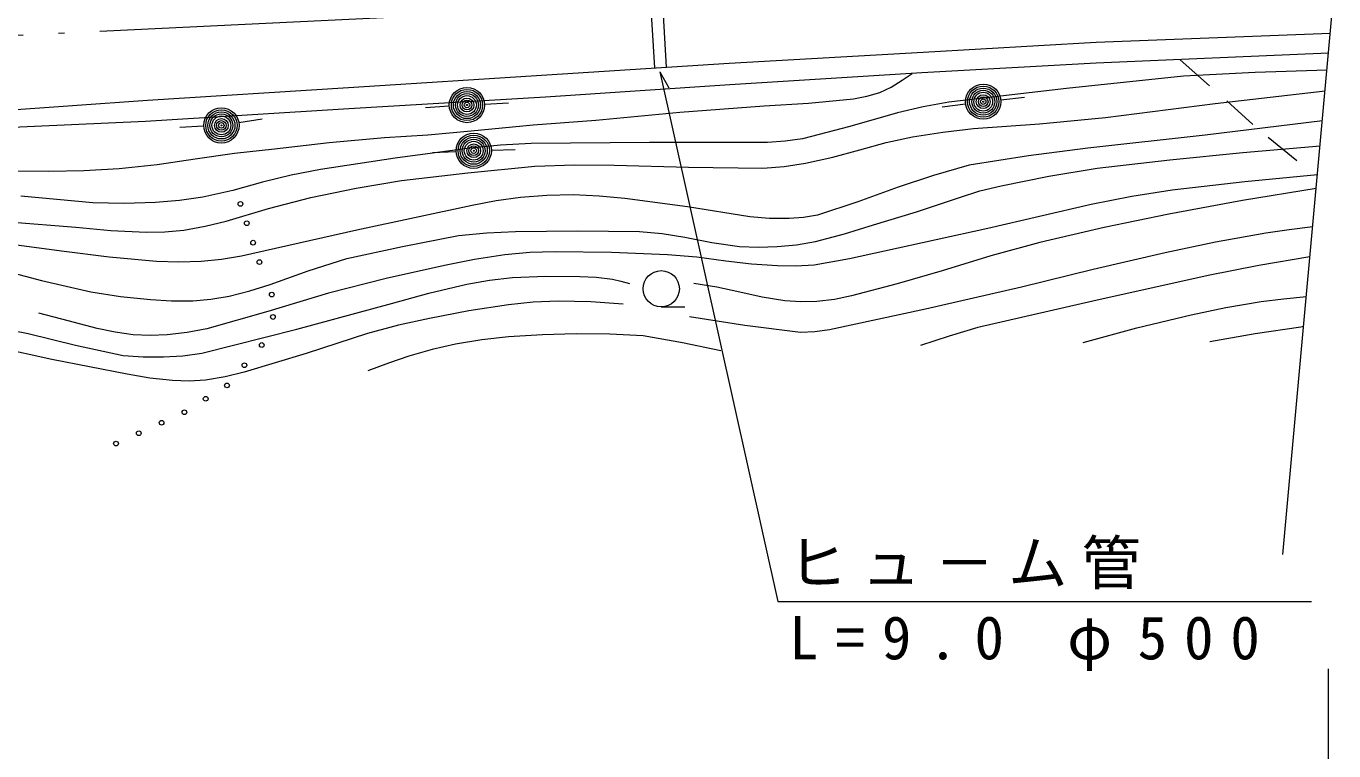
# Model space of a CAD drawing. Units: millimetres, scale not verified. Extents: x 40000 to 680000, y -32072 to 380000.
# Drawn here: x 210780 to 266018, y 254500 to 285128 of the extents above; entities that cross this region are included whole.
import ezdxf

# ---------------------------------------------------------------- set-up
doc = ezdxf.new("R2010")
doc.units = ezdxf.units.MM
doc.header["$LTSCALE"] = 1000
doc.linetypes.add('DASHED', pattern=[7.5, 6, -1.5])
doc.linetypes.add('LONG_DASHED_DOTTED', pattern=[15.25, 12, -1.5, 0.25, -1.5])
doc.layers.add('S-BGD', color=7, linetype='Continuous', lineweight=13)
doc.styles.add('ＭＳ ゴシック', font='')
doc.styles.get('ＭＳ ゴシック').set_extended_font_data('MS Gothic')

msp = doc.modelspace()

# ---------------------------------------------------------------- linework, layer by layer
at = {"layer": 'S-BGD', "linetype": 'DASHED'}
for p, q in [((237330, 283366), (236833, 291779)), ((237829, 283396), (237332, 291808))]:
    msp.add_line(p, q, dxfattribs=at)
at = {"layer": 'S-BGD', "linetype": 'LONG_DASHED_DOTTED'}
msp.add_line((183428, 283449), (265111, 287379), dxfattribs=at)
at = {"layer": 'S-BGD'}
for p, q in [((263860, 262794), (266018, 286431)), ((255976, 284449), (265873, 284833)), ((240474, 283566), (248666, 284032)), ((248666, 284032), (255976, 284449)), ((255981, 283583), (265797, 284007)), ((232778, 283069), (240474, 283566)), ((248616, 283165), (255981, 283583)), ((260771, 282600), (259532, 283703)), ((224393, 282540), (232778, 283069)), ((237553, 283202), (237926, 282516)), ((237553, 283202), (242534, 260810)), ((240500, 282668), (248616, 283165)), ((247318, 282554), (247788, 282840)), ((247788, 282840), (247996, 282981)), ((247996, 282981), (248204, 283125)), ((259665, 283012), (254719, 282489)), ((262699, 283171), (259665, 283012)), ((265730, 283270), (262699, 283171)), ((215912, 281994), (224393, 282540)), ((232718, 282139), (240500, 282668)), ((246295, 282165), (246834, 282329)), ((246834, 282329), (247318, 282554)), ((254719, 282489), (249760, 281910)), ((261006, 281853), (265650, 282400)), ((208618, 281481), (215912, 281994)), ((224408, 281641), (232718, 282139)), ((228652, 281745), (227654, 281681)), ((230149, 281833), (231148, 281886)), ((238387, 281489), (241951, 281758)), ((241951, 281758), (243830, 281876)), ((243830, 281876), (245734, 282058)), ((245734, 282058), (246295, 282165)), ((248669, 281719), (247580, 281468)), ((249760, 281910), (248669, 281719)), ((250465, 281837), (249474, 281706)), ((251954, 282016), (252948, 282123)), ((256367, 281270), (261006, 281853)), ((262592, 280977), (261502, 281968)), ((215825, 281112), (224408, 281641)), ((219767, 281050), (220755, 281206)), ((234841, 281161), (238387, 281489)), ((247580, 281468), (245579, 280886)), ((253585, 281004), (256367, 281270)), ((208638, 280791), (215825, 281112)), ((218277, 280897), (217278, 280848)), ((227744, 280531), (229581, 280704)), ((229581, 280704), (232203, 280962)), ((232203, 280962), (234841, 281161)), ((245579, 280886), (243567, 280364)), ((248226, 280449), (249506, 280653)), ((249506, 280653), (250802, 280799)), ((250802, 280799), (253585, 281004)), ((265534, 281121), (260589, 280522)), ((221263, 279946), (223586, 280212)), ((223586, 280212), (225912, 280419)), ((225912, 280419), (227744, 280531)), ((230823, 280098), (229523, 279965)), ((232115, 280170), (230823, 280098)), ((237109, 280207), (232115, 280170)), ((242100, 280216), (237109, 280207)), ((242838, 280260), (242100, 280216)), ((243567, 280364), (242838, 280260)), ((245997, 279906), (247104, 280207)), ((247104, 280207), (248226, 280449)), ((260589, 280522), (255621, 279971)), ((264450, 279429), (263249, 280420)), ((263800, 279925), (265438, 280070)), ((216315, 279287), (217924, 279526)), ((217924, 279526), (219583, 279765)), ((219583, 279765), (221263, 279946)), ((226365, 279545), (223215, 279065)), ((229523, 279965), (226365, 279545)), ((228936, 279822), (227938, 279767)), ((230435, 279883), (231434, 279910)), ((243698, 279336), (244850, 279591)), ((244850, 279591), (245997, 279906)), ((253117, 279642), (250614, 279252)), ((255621, 279971), (253117, 279642)), ((259087, 279484), (262168, 279783)), ((262168, 279783), (263800, 279925)), ((208400, 279025), (211742, 278993)), ((211742, 278993), (213222, 279021)), ((213222, 279021), (214708, 279109)), ((214708, 279109), (216315, 279287)), ((223215, 279065), (221979, 278826)), ((229442, 278932), (232262, 279205)), ((232262, 279205), (233937, 279262)), ((233937, 279262), (235623, 279259)), ((235623, 279259), (238756, 279163)), ((238756, 279163), (241902, 279128)), ((241902, 279128), (242798, 279201)), ((242798, 279201), (243698, 279336)), ((250614, 279252), (249108, 278816)), ((253981, 278784), (256017, 279126)), ((256017, 279126), (259087, 279484)), ((220758, 278528), (219508, 278189)), ((221979, 278826), (220758, 278528)), ((224720, 278274), (226641, 278599)), ((226641, 278599), (229442, 278932)), ((249108, 278816), (247611, 278319)), ((251960, 278384), (253981, 278784)), ((262252, 278551), (259184, 278203)), ((265325, 278839), (262252, 278551)), ((213595, 277658), (210549, 277936)), ((218242, 277907), (217254, 277762)), ((219508, 278189), (218242, 277907)), ((221013, 277418), (222809, 277890)), ((222809, 277890), (224720, 278274)), ((231662, 277893), (230633, 277752)), ((232778, 277973), (231662, 277893)), ((233888, 277992), (232778, 277973)), ((234986, 277948), (233888, 277992)), ((236064, 277844), (234986, 277948)), ((247611, 278319), (245917, 277700)), ((248395, 277280), (250203, 277886)), ((250203, 277886), (251069, 278163)), ((251069, 278163), (251960, 278384)), ((257478, 277930), (255772, 277597)), ((259184, 278203), (257478, 277930)), ((265273, 278268), (262160, 277754)), ((214920, 277637), (213595, 277658)), ((216248, 277676), (214920, 277637)), ((217254, 277762), (216248, 277676)), ((219232, 276888), (221013, 277418)), ((229614, 277551), (224744, 276500)), ((230633, 277752), (229614, 277551)), ((238715, 277487), (236064, 277844)), ((241354, 277071), (238715, 277487)), ((245917, 277700), (244203, 277137)), ((255772, 277597), (251408, 276575)), ((262160, 277754), (259048, 277178)), ((210048, 276860), (212877, 276627)), ((218340, 276669), (219232, 276888)), ((242180, 277003), (241354, 277071)), ((243010, 276994), (242180, 277003)), ((243616, 277036), (243010, 276994)), ((244203, 277137), (243616, 277036)), ((246570, 276732), (248395, 277280)), ((259048, 277178), (256320, 276614)), ((212877, 276627), (214359, 276492)), ((214359, 276492), (215845, 276417)), ((215845, 276417), (216643, 276433)), ((216643, 276433), (217446, 276511)), ((217446, 276511), (218340, 276669)), ((224744, 276500), (219879, 275411)), ((226673, 275819), (229041, 276276)), ((229041, 276276), (230240, 276391)), ((230240, 276391), (231456, 276446)), ((231456, 276446), (234073, 276479)), ((234073, 276479), (236689, 276451)), ((236689, 276451), (237641, 276361)), ((237641, 276361), (238596, 276210)), ((238596, 276210), (239750, 275986)), ((244127, 276027), (245350, 276348)), ((245350, 276348), (246570, 276732)), ((251408, 276575), (247031, 275613)), ((256320, 276614), (253598, 275988)), ((261016, 276006), (263143, 276389)), ((263143, 276389), (264129, 276530)), ((264129, 276530), (265126, 276661)), ((212272, 275617), (210055, 275912)), ((224326, 275305), (226673, 275819)), ((239750, 275986), (240914, 275821)), ((240914, 275821), (241711, 275789)), ((241711, 275789), (242510, 275818)), ((242510, 275818), (243323, 275892)), ((243323, 275892), (244127, 276027)), ((253598, 275988), (251531, 275420)), ((258895, 275562), (261016, 276006)), ((214281, 275371), (212272, 275617)), ((216292, 275185), (214281, 275371)), ((217231, 275150), (216292, 275185)), ((218170, 275175), (217231, 275150)), ((219034, 275264), (218170, 275175)), ((219879, 275411), (219034, 275264)), ((222698, 274785), (224326, 275305)), ((229723, 275269), (228447, 275016)), ((230998, 275461), (229723, 275269)), ((232061, 275557), (230998, 275461)), ((233129, 275594), (232061, 275557)), ((235503, 275556), (233129, 275594)), ((237874, 275458), (235503, 275556)), ((239108, 275358), (237874, 275458)), ((240333, 275199), (239108, 275358)), ((241420, 275072), (240333, 275199)), ((245562, 275292), (244070, 275028)), ((247031, 275613), (245562, 275292)), ((251531, 275420), (249469, 274791)), ((255856, 274864), (258895, 275562)), ((265009, 275378), (262855, 275013)), ((209357, 274918), (211425, 274383)), ((221093, 274210), (222698, 274785)), ((228447, 275016), (225990, 274459)), ((231322, 274506), (232736, 274557)), ((232736, 274557), (234169, 274547)), ((234169, 274547), (234858, 274520)), ((242515, 275004), (241420, 275072)), ((243294, 274986), (242515, 275004)), ((244070, 275028), (243294, 274986)), ((249469, 274791), (247575, 274235)), ((252830, 274108), (255856, 274864)), ((260709, 274587), (255842, 273505)), ((262855, 275013), (260709, 274587)), ((211425, 274383), (213507, 273906)), ((220227, 273935), (221093, 274210)), ((225990, 274459), (223554, 273845)), ((227794, 273845), (229391, 274229)), ((229391, 274229), (230352, 274398)), ((230352, 274398), (231322, 274506)), ((234858, 274520), (235549, 274431)), ((235549, 274431), (235905, 274350)), ((235905, 274350), (236267, 274250)), ((239961, 274094), (238987, 274246)), ((240929, 273886), (239961, 274094)), ((247575, 274235), (245650, 273732)), ((248773, 273175), (252830, 274108)), ((213507, 273906), (214759, 273709)), ((214759, 273709), (216030, 273569)), ((216030, 273569), (216916, 273516)), ((216916, 273516), (217816, 273523)), ((217816, 273523), (218583, 273591)), ((218583, 273591), (219353, 273719)), ((219353, 273719), (220227, 273935)), ((223554, 273845), (220992, 273062)), ((226210, 273403), (227794, 273845)), ((232202, 273459), (231149, 273356)), ((233249, 273501), (232202, 273459)), ((234627, 273473), (233249, 273501)), ((236003, 273384), (234627, 273473)), ((241875, 273673), (240929, 273886)), ((242824, 273521), (241875, 273673)), ((243504, 273476), (242824, 273521)), ((244183, 273492), (243504, 273476)), ((244925, 273582), (244183, 273492)), ((245650, 273732), (244925, 273582)), ((255842, 273505), (250976, 272391)), ((261455, 273241), (262942, 273498)), ((262942, 273498), (263893, 273610)), ((263893, 273610), (264856, 273699)), ((212551, 272671), (211316, 272991)), ((220992, 273062), (218407, 272336)), ((222208, 272323), (226210, 273403)), ((229483, 273095), (227814, 272772)), ((231149, 273356), (229483, 273095)), ((237606, 273265), (238601, 273265)), ((244717, 272303), (248773, 273175)), ((257698, 272373), (259988, 272928)), ((259988, 272928), (261455, 273241)), ((207449, 272786), (210871, 272140)), ((213778, 272356), (212551, 272671)), ((214535, 272188), (213778, 272356)), ((218407, 272336), (217583, 272177)), ((226506, 272488), (225205, 272144)), ((227814, 272772), (226506, 272488)), ((238807, 272856), (241142, 272497)), ((241142, 272497), (243484, 272198)), ((250976, 272391), (249771, 272023)), ((255435, 271764), (257698, 272373)), ((262701, 272144), (264623, 272427)), ((264623, 272427), (264682, 272435)), ((264682, 272435), (264741, 272443)), ((210871, 272140), (212869, 271645)), ((215295, 272081), (214535, 272188)), ((216016, 272048), (215295, 272081)), ((216738, 272076), (216016, 272048)), ((217583, 272177), (216738, 272076)), ((218203, 271305), (222208, 272323)), ((225205, 272144), (222609, 271293)), ((230029, 271868), (228917, 271684)), ((231151, 271993), (230029, 271868)), ((232587, 272088), (231151, 271993)), ((234013, 272123), (232587, 272088)), ((235430, 272110), (234013, 272123)), ((236849, 272037), (235430, 272110)), ((238500, 271750), (236849, 272037)), ((243484, 272198), (244101, 272221)), ((244101, 272221), (244717, 272303)), ((249771, 272023), (248562, 271632)), ((260785, 271801), (262701, 272144)), ((211870, 271044), (208701, 271725)), ((212869, 271645), (214882, 271210)), ((217393, 271196), (218203, 271305)), ((222609, 271293), (219992, 270498)), ((227924, 271460), (226947, 271178)), ((228917, 271684), (227924, 271460)), ((240126, 271406), (238500, 271750)), ((215046, 270424), (211870, 271044)), ((214882, 271210), (215726, 271149)), ((215726, 271149), (216575, 271147)), ((216575, 271147), (217393, 271196)), ((226079, 270880), (225209, 270558)), ((226947, 271178), (226079, 270880)), ((215999, 270257), (215046, 270424)), ((216963, 270149), (215999, 270257)), ((217662, 270130), (216963, 270149)), ((218360, 270171), (217662, 270130)), ((219186, 270305), (218360, 270171)), ((219992, 270498), (219186, 270305)), ((242534, 260810), (265076, 260810)), ((265797, 233996), (265797, 257967))]:
    msp.add_line(p, q, dxfattribs=at)
for centre, radius in [((229400, 281794), 746), ((229400, 281794), 660), ((229400, 281794), 574), ((229400, 281794), 484), ((251208, 281936), 746), ((251208, 281936), 660), ((251208, 281936), 574), ((251208, 281936), 484), ((251208, 281936), 398), ((229400, 281794), 398), ((229400, 281794), 292), ((229400, 281794), 202), ((229400, 281794), 116), ((229400, 281794), 22.5), ((251208, 281936), 292), ((251208, 281936), 202), ((251208, 281936), 116), ((251208, 281936), 22.5), ((219026, 280933), 746), ((219026, 280933), 660), ((219026, 280933), 574), ((219026, 280933), 484), ((219026, 280933), 398), ((219026, 280933), 292), ((219026, 280933), 202), ((219026, 280933), 116), ((219026, 280933), 22.5), ((229685, 279863), 746), ((229685, 279863), 660), ((229685, 279863), 574), ((229685, 279863), 484), ((229685, 279863), 398), ((229685, 279863), 292), ((229685, 279863), 202), ((229685, 279863), 116), ((229685, 279863), 22.5), ((219831, 277618), 99.5), ((220100, 276798), 99.5), ((220368, 275977), 99.5), ((220636, 275156), 99.5), ((237606, 274030), 765), ((221157, 273783), 99.5), ((221205, 272836), 99.5), ((220731, 271652), 99.5), ((219997, 270799), 99.5), ((219263, 269947), 99.5), ((218363, 269379), 99.5), ((216501, 268368), 99.5), ((217464, 268810), 99.5), ((215538, 267926), 99.5), ((214575, 267484), 99.5)]:
    msp.add_circle(centre, radius, dxfattribs=at)

# ---------------------------------------------------------------- texts
at = {"layer": 'S-BGD', "char_height": 1833, "attachment_point": 7, "style": 'ＭＳ ゴシック'}
for s, insert in [('\\T1.24;ヒュ－ム管', (242961, 261332)), ('\\T1.57;L=9.0\\~φ500', (243008, 257869))]:
    msp.add_mtext(s, dxfattribs=dict(at, insert=insert))

doc.saveas('drawing.dxf')
